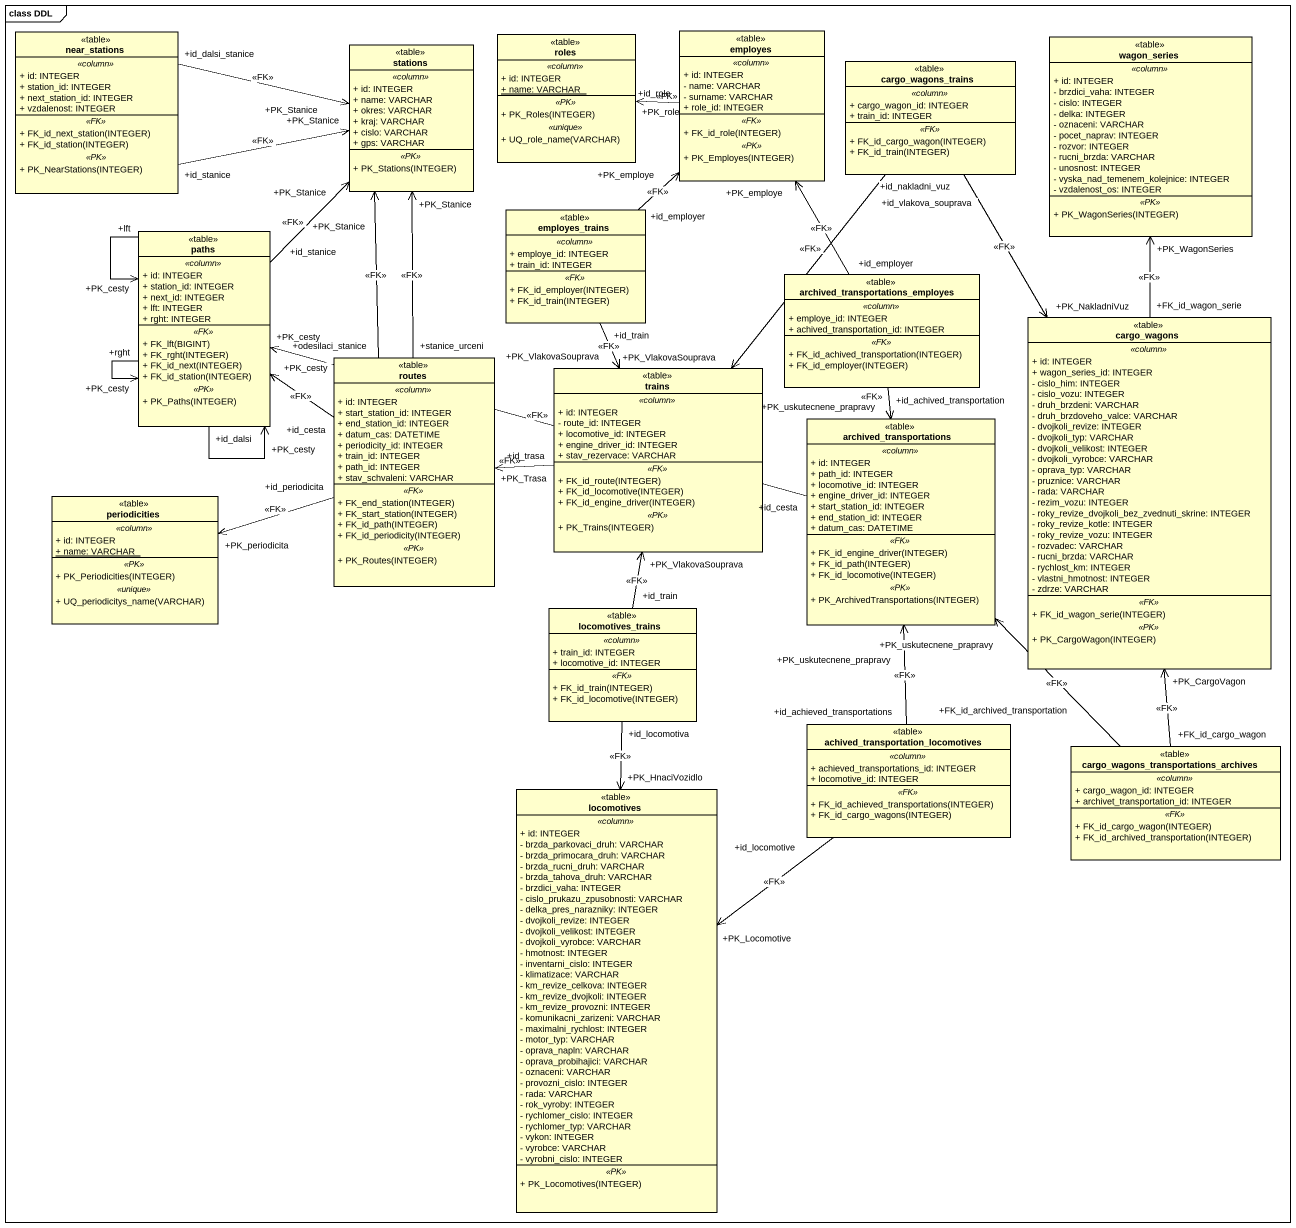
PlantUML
@startuml
mainframe class DDL
hide circle
hide empty members
skinparam classAttributeIconSize 0
class near_stations <<table>> {
  .. <<column>> ..
  + id: INTEGER
  + station_id: INTEGER
  + next_station_id: INTEGER
  + vzdalenost: INTEGER
  .. <<FK>> ..
  + FK_id_next_station(INTEGER)
  + FK_id_station(INTEGER)
  .. <<PK>> ..
  + PK_NearStations(INTEGER)
}
class roles <<table>> {
  .. <<column>> ..
  + id: INTEGER
  {static} + name: VARCHAR
  .. <<PK>> ..
  + PK_Roles(INTEGER)
  .. <<unique>> ..
  + UQ_role_name(VARCHAR)
}
class employes <<table>> {
  .. <<column>> ..
  + id: INTEGER
  - name: VARCHAR
  - surname: VARCHAR
  + role_id: INTEGER
  .. <<FK>> ..
  + FK_id_role(INTEGER)
  .. <<PK>> ..
  + PK_Employes(INTEGER)
}
class wagon_series <<table>> {
  .. <<column>> ..
  + id: INTEGER
  - brzdici_vaha: INTEGER
  - cislo: INTEGER
  - delka: INTEGER
  - oznaceni: VARCHAR
  - pocet_naprav: INTEGER
  - rozvor: INTEGER
  - rucni_brzda: VARCHAR
  - unosnost: INTEGER
  - vyska_nad_temenem_kolejnice: INTEGER
  - vzdalenost_os: INTEGER
  .. <<PK>> ..
  + PK_WagonSeries(INTEGER)
}
class stations <<table>> {
  .. <<column>> ..
  + id: INTEGER
  + name: VARCHAR
  + okres: VARCHAR
  + kraj: VARCHAR
  + cislo: VARCHAR
  + gps: VARCHAR
  .. <<PK>> ..
  + PK_Stations(INTEGER)
}
class cargo_wagons_trains <<table>> {
  .. <<column>> ..
  + cargo_wagon_id: INTEGER
  + train_id: INTEGER
  .. <<FK>> ..
  + FK_id_cargo_wagon(INTEGER)
  + FK_id_train(INTEGER)
}
class paths <<table>> {
  .. <<column>> ..
  + id: INTEGER
  + station_id: INTEGER
  + next_id: INTEGER
  + lft: INTEGER
  + rght: INTEGER
  .. <<FK>> ..
  + FK_lft(BIGINT)
  + FK_rght(INTEGER)
  + FK_id_next(INTEGER)
  + FK_id_station(INTEGER)
  .. <<PK>> ..
  + PK_Paths(INTEGER)
}
class employes_trains <<table>> {
  .. <<column>> ..
  + employe_id: INTEGER
  + train_id: INTEGER
  .. <<FK>> ..
  + FK_id_employer(INTEGER)
  + FK_id_train(INTEGER)
}
class "archived_transportations_employes" as archived_transportations <<table>> {
  .. <<column>> ..
  + employe_id: INTEGER
  + achived_transportation_id: INTEGER
  .. <<FK>> ..
  + FK_id_achived_transportation(INTEGER)
  + FK_id_employer(INTEGER)
}
class cargo_wagons <<table>> {
  .. <<column>> ..
  + id: INTEGER
  + wagon_series_id: INTEGER
  - cislo_him: INTEGER
  - cislo_vozu: INTEGER
  - druh_brzdeni: VARCHAR
  - druh_brzdoveho_valce: VARCHAR
  - dvojkoli_revize: INTEGER
  - dvojkoli_typ: VARCHAR
  - dvojkoli_velikost: INTEGER
  - dvojkoli_vyrobce: VARCHAR
  - oprava_typ: VARCHAR
  - pruznice: VARCHAR
  - rada: VARCHAR
  - rezim_vozu: INTEGER
  - roky_revize_dvojkoli_bez_zvednuti_skrine: INTEGER
  - roky_revize_kotle: INTEGER
  - roky_revize_vozu: INTEGER
  - rozvadec: VARCHAR
  - rucni_brzda: VARCHAR
  - rychlost_km: INTEGER
  - vlastni_hmotnost: INTEGER
  - zdrze: VARCHAR
  .. <<FK>> ..
  + FK_id_wagon_serie(INTEGER)
  .. <<PK>> ..
  + PK_CargoWagon(INTEGER)
}
class routes <<table>> {
  .. <<column>> ..
  + id: INTEGER
  + start_station_id: INTEGER
  + end_station_id: INTEGER
  + datum_cas: DATETIME
  + periodicity_id: INTEGER
  + train_id: INTEGER
  + path_id: INTEGER
  + stav_schvaleni: VARCHAR
  .. <<FK>> ..
  + FK_end_station(INTEGER)
  + FK_start_station(INTEGER)
  + FK_id_path(INTEGER)
  + FK_id_periodicity(INTEGER)
  .. <<PK>> ..
  + PK_Routes(INTEGER)
}
class trains <<table>> {
  .. <<column>> ..
  + id: INTEGER
  - route_id: INTEGER
  + locomotive_id: INTEGER
  + engine_driver_id: INTEGER
  + stav_rezervace: VARCHAR
  .. <<FK>> ..
  + FK_id_route(INTEGER)
  + FK_id_locomotive(INTEGER)
  + FK_id_engine_driver(INTEGER)
  .. <<PK>> ..
  + PK_Trains(INTEGER)
}
class "archived_transportations" as archived_transportations_2 <<table>> {
  .. <<column>> ..
  + id: INTEGER
  + path_id: INTEGER
  + locomotive_id: INTEGER
  + engine_driver_id: INTEGER
  + start_station_id: INTEGER
  + end_station_id: INTEGER
  + datum_cas: DATETIME
  .. <<FK>> ..
  + FK_id_engine_driver(INTEGER)
  + FK_id_path(INTEGER)
  + FK_id_locomotive(INTEGER)
  .. <<PK>> ..
  + PK_ArchivedTransportations(INTEGER)
}
class periodicities <<table>> {
  .. <<column>> ..
  + id: INTEGER
  {static} + name: VARCHAR
  .. <<PK>> ..
  + PK_Periodicities(INTEGER)
  .. <<unique>> ..
  + UQ_periodicitys_name(VARCHAR)
}
class locomotives_trains <<table>> {
  .. <<column>> ..
  + train_id: INTEGER
  + locomotive_id: INTEGER
  .. <<FK>> ..
  + FK_id_train(INTEGER)
  + FK_id_locomotive(INTEGER)
}
class "achived_transportation_locomotives" as achived_transportation <<table>> {
  .. <<column>> ..
  + achieved_transportations_id: INTEGER
  + locomotive_id: INTEGER
  .. <<FK>> ..
  + FK_id_achieved_transportations(INTEGER)
  + FK_id_cargo_wagons(INTEGER)
}
class "cargo_wagons_transportations_archives" as cargo_wagons_2 <<table>> {
  .. <<column>> ..
  + cargo_wagon_id: INTEGER
  + archivet_transportation_id: INTEGER
  .. <<FK>> ..
  + FK_id_cargo_wagon(INTEGER)
  + FK_id_archived_transportation(INTEGER)
}
class locomotives <<table>> {
  .. <<column>> ..
  + id: INTEGER
  - brzda_parkovaci_druh: VARCHAR
  - brzda_primocara_druh: VARCHAR
  - brzda_rucni_druh: VARCHAR
  - brzda_tahova_druh: VARCHAR
  - brzdici_vaha: INTEGER
  - cislo_prukazu_zpusobnosti: VARCHAR
  - delka_pres_narazniky: INTEGER
  - dvojkoli_revize: INTEGER
  - dvojkoli_velikost: INTEGER
  - dvojkoli_vyrobce: VARCHAR
  - hmotnost: INTEGER
  - inventarni_cislo: INTEGER
  - klimatizace: VARCHAR
  - km_revize_celkova: INTEGER
  - km_revize_dvojkoli: INTEGER
  - km_revize_provozni: INTEGER
  - komunikacni_zarizeni: VARCHAR
  - maximalni_rychlost: INTEGER
  - motor_typ: VARCHAR
  - oprava_napln: VARCHAR
  - oprava_probihajici: VARCHAR
  - oznaceni: VARCHAR
  - provozni_cislo: INTEGER
  - rada: VARCHAR
  - rok_vyroby: INTEGER
  - rychlomer_cislo: INTEGER
  - rychlomer_typ: VARCHAR
  - vykon: INTEGER
  - vyrobce: VARCHAR
  - vyrobni_cislo: INTEGER
  .. <<PK>> ..
  + PK_Locomotives(INTEGER)
}
near_stations "+id_stanice" -right-> "+PK_Stanice" stations : <<FK>>
near_stations "+id_dalsi_stanice" -right-> "+PK_Stanice" stations : <<FK>>
employes "+id_role" -left-> "+PK_role" roles : <<FK>>
cargo_wagons_trains "+id_nakladni_vuz" --> "+PK_NakladniVuz" cargo_wagons : <<FK>>
cargo_wagons_trains "+id_vlakova_souprava" --> "+PK_VlakovaSouprava" trains : <<FK>>
paths "+id_stanice" -up-> "+PK_Stanice" stations : <<FK>>
paths "+id_dalsi" --> "+PK_cesty" paths
paths "+lft" --> "+PK_cesty" paths
paths "+rght" --> "+PK_cesty" paths
employes_trains "+id_employer" -up-> "+PK_employe" employes : <<FK>>
employes_trains "+id_train" --> "+PK_VlakovaSouprava" trains : <<FK>>
archived_transportations "+id_employer" -up-> "+PK_employe" employes : <<FK>>
archived_transportations "+id_achived_transportation" --> "+PK_uskutecnene_prapravy" archived_transportations_2 : <<FK>>
cargo_wagons "+FK_id_wagon_serie" -up-> "+PK_WagonSeries" wagon_series : <<FK>>
routes "+odesilaci_stanice" -up-> "+PK_Stanice" stations : <<FK>>
routes "+stanice_urceni" -up-> "+PK_Stanice" stations : <<FK>>
routes "+id_cesta" -up-> "+PK_cesty" paths : <<FK>>
routes "+id_periodicita" -left-> "+PK_periodicita" periodicities : <<FK>>
trains "+id_trasa" -left-> "+PK_Trasa" routes : <<FK>>
archived_transportations_2 "+id_cesta" -left-> "+PK_cesty" paths : <<FK>>
locomotives_trains "+id_train" -up-> "+PK_VlakovaSouprava" trains : <<FK>>
locomotives_trains "+id_locomotiva" --> "+PK_HnaciVozidlo" locomotives : <<FK>>
achived_transportation "+id_achieved_transportations" -up-> "+PK_uskutecnene_prapravy" archived_transportations_2 : <<FK>>
achived_transportation "+id_locomotive" --> "+PK_Locomotive" locomotives : <<FK>>
cargo_wagons_2 "+FK_id_cargo_wagon" -up-> "+PK_CargoVagon" cargo_wagons : <<FK>>
cargo_wagons_2 "+FK_id_archived_transportation" -up-> "+PK_uskutecnene_prapravy" archived_transportations_2 : <<FK>>
@enduml
